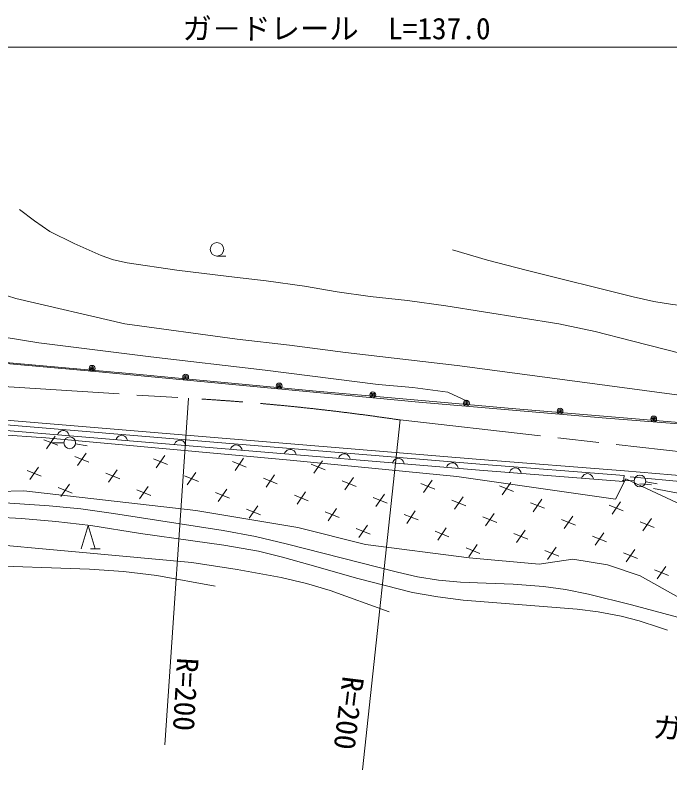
# Model space of a CAD drawing. Units: millimetres, scale not verified. Extents: x 7750 to 680000, y -40250 to 380000.
# Drawn here: x 462593 to 518342, y 278430 to 342720 of the extents above; entities that cross this region are included whole.
import ezdxf
from ezdxf.enums import TextEntityAlignment as Align

# ---------------------------------------------------------------- set-up
doc = ezdxf.new("R2010")
doc.units = ezdxf.units.MM
doc.header["$LTSCALE"] = 1000
doc.linetypes.add('CHAIN', pattern=[18.5, 12, -1.5, 3.5, -1.5])
for name, color, linetype, lineweight in [('M-BGD', 7, 'Continuous', 13), ('M-BMK', 2, 'CHAIN', 13), ('M-STR-HTXT', 7, 'Continuous', 13)]:
    doc.layers.add(name, color=color, linetype=linetype, lineweight=lineweight)
doc.styles.add('ＭＳ ゴシック', font='')
doc.styles.get('ＭＳ ゴシック').set_extended_font_data('MS Gothic')

msp = doc.modelspace()

# ---------------------------------------------------------------- linework, layer by layer
at = {"layer": 'M-BGD'}
for p, q in [((479782, 322197), (480532, 322197)), ((451180, 313995), (469116, 312385)), ((451180, 313995), (469116, 312385)), ((455701, 313688), (472004, 312208)), ((455701, 313688), (472004, 312208)), ((469116, 312385), (496971, 309754)), ((469116, 312385), (496971, 309754)), ((472004, 312208), (488221, 310690)), ((472004, 312208), (488221, 310690)), ((488221, 310690), (505237, 309181)), ((488221, 310690), (505237, 309181)), ((496971, 309754), (512909, 308402)), ((496971, 309754), (512909, 308402)), ((479194, 306776), (454339, 308857)), ((479194, 306776), (454339, 308857)), ((505237, 309181), (521518, 307818)), ((505237, 309181), (521518, 307818)), ((454270, 307960), (479120, 305879)), ((454270, 307960), (479120, 305879)), ((454309, 308458), (479161, 306377)), ((454309, 308458), (479161, 306377)), ((512909, 308402), (536867, 306454)), ((512909, 308402), (536867, 306454)), ((465202, 306703), (448998, 307823)), ((466527, 307315), (466423, 307263)), ((466527, 307315), (466423, 307263)), ((466650, 307344), (466527, 307315)), ((466650, 307344), (466527, 307315)), ((466810, 307331), (466650, 307344)), ((466810, 307331), (466650, 307344)), ((466926, 307281), (466810, 307331)), ((466926, 307281), (466810, 307331)), ((486022, 304801), (465202, 306703)), ((465270, 305791), (466000, 306843)), ((465270, 305791), (466000, 306843)), ((466247, 307077), (466197, 306961)), ((466247, 307077), (466197, 306961)), ((466315, 307172), (466247, 307077)), ((466315, 307172), (466247, 307077)), ((466423, 307263), (466315, 307172)), ((466423, 307263), (466315, 307172)), ((467021, 307213), (466926, 307281)), ((467021, 307213), (466926, 307281)), ((467112, 307105), (467021, 307213)), ((467112, 307105), (467021, 307213)), ((467163, 307000), (467112, 307105)), ((467163, 307000), (467112, 307105)), ((467193, 306877), (467163, 307000)), ((467193, 306877), (467163, 307000)), ((471285, 306756), (471217, 306661)), ((471285, 306756), (471217, 306661)), ((471393, 306847), (471285, 306756)), ((471393, 306847), (471285, 306756)), ((471497, 306898), (471393, 306847)), ((471497, 306898), (471393, 306847)), ((471620, 306928), (471497, 306898)), ((471620, 306928), (471497, 306898)), ((471780, 306915), (471620, 306928)), ((471780, 306915), (471620, 306928)), ((471896, 306865), (471780, 306915)), ((471896, 306865), (471780, 306915)), ((471991, 306797), (471896, 306865)), ((471991, 306797), (471896, 306865)), ((472082, 306689), (471991, 306797)), ((472082, 306689), (471991, 306797)), ((472133, 306584), (472082, 306689)), ((472133, 306584), (472082, 306689)), ((502193, 304868), (479194, 306776)), ((502193, 304868), (479194, 306776)), ((466228, 306076), (465042, 306557)), ((466228, 306076), (465042, 306557)), ((466746, 306286), (465746, 306280)), ((466746, 306286), (465746, 306280)), ((467739, 306202), (468723, 306027)), ((467739, 306202), (468723, 306027)), ((471217, 306661), (471167, 306545)), ((471217, 306661), (471167, 306545)), ((472163, 306461), (472133, 306584)), ((472163, 306461), (472133, 306584)), ((476186, 306245), (476137, 306128)), ((476186, 306245), (476137, 306128)), ((476255, 306339), (476186, 306245)), ((476255, 306339), (476186, 306245)), ((476363, 306431), (476255, 306339)), ((476363, 306431), (476255, 306339)), ((476467, 306482), (476363, 306431)), ((476467, 306482), (476363, 306431)), ((476590, 306512), (476467, 306482)), ((476590, 306512), (476467, 306482)), ((476750, 306499), (476590, 306512)), ((476750, 306499), (476590, 306512)), ((476866, 306449), (476750, 306499)), ((476866, 306449), (476750, 306499)), ((476960, 306381), (476866, 306449)), ((476960, 306381), (476866, 306449)), ((477052, 306273), (476960, 306381)), ((477052, 306273), (476960, 306381)), ((477103, 306168), (477052, 306273)), ((477103, 306168), (477052, 306273)), ((477133, 306045), (477103, 306168)), ((477133, 306045), (477103, 306168)), ((479161, 306377), (502162, 304469)), ((479161, 306377), (502162, 304469)), ((481147, 306032), (481040, 305940)), ((481147, 306032), (481040, 305940)), ((481252, 306083), (481147, 306032)), ((481252, 306083), (481147, 306032)), ((481375, 306113), (481252, 306083)), ((481375, 306113), (481252, 306083)), ((481534, 306100), (481375, 306113)), ((481534, 306100), (481375, 306113)), ((481651, 306050), (481534, 306100)), ((481651, 306050), (481534, 306100)), ((481745, 305982), (481651, 306050)), ((481745, 305982), (481651, 306050)), ((467909, 304363), (468639, 305415)), ((467909, 304363), (468639, 305415)), ((479120, 305879), (502122, 303971)), ((479120, 305879), (502122, 303971)), ((480971, 305845), (480922, 305729)), ((480971, 305845), (480922, 305729)), ((481040, 305940), (480971, 305845)), ((481040, 305940), (480971, 305845)), ((481837, 305874), (481745, 305982)), ((481837, 305874), (481745, 305982)), ((481888, 305769), (481837, 305874)), ((481888, 305769), (481837, 305874)), ((481918, 305646), (481888, 305769)), ((481918, 305646), (481888, 305769)), ((485572, 305464), (485522, 305348)), ((485572, 305464), (485522, 305348)), ((485640, 305559), (485572, 305464)), ((485640, 305559), (485572, 305464)), ((485748, 305650), (485640, 305559)), ((485748, 305650), (485640, 305559)), ((485853, 305701), (485748, 305650)), ((485853, 305701), (485748, 305650)), ((485975, 305731), (485853, 305701)), ((485975, 305731), (485853, 305701)), ((486135, 305718), (485975, 305731)), ((486135, 305718), (485975, 305731)), ((486251, 305668), (486135, 305718)), ((486251, 305668), (486135, 305718)), ((486346, 305600), (486251, 305668)), ((486346, 305600), (486251, 305668)), ((486437, 305492), (486346, 305600)), ((486437, 305492), (486346, 305600)), ((486489, 305388), (486437, 305492)), ((486489, 305388), (486437, 305492)), ((486519, 305265), (486489, 305388)), ((486519, 305265), (486489, 305388)), ((468867, 304648), (467680, 305130)), ((468867, 304648), (467680, 305130)), ((475572, 304432), (474385, 304913)), ((475572, 304432), (474385, 304913)), ((474613, 304146), (475343, 305199)), ((474613, 304146), (475343, 305199)), ((481318, 303930), (482048, 304982)), ((481318, 303930), (482048, 304982)), ((500215, 303426), (486022, 304801)), ((488023, 303713), (488753, 304765)), ((488023, 303713), (488753, 304765)), ((490172, 305082), (490123, 304966)), ((490172, 305082), (490123, 304966)), ((490240, 305177), (490172, 305082)), ((490240, 305177), (490172, 305082)), ((490348, 305268), (490240, 305177)), ((490348, 305268), (490240, 305177)), ((490453, 305320), (490348, 305268)), ((490453, 305320), (490348, 305268)), ((490576, 305350), (490453, 305320)), ((490576, 305350), (490453, 305320)), ((490735, 305337), (490576, 305350)), ((490735, 305337), (490576, 305350)), ((490852, 305287), (490735, 305337)), ((490852, 305287), (490735, 305337)), ((490946, 305219), (490852, 305287)), ((490946, 305219), (490852, 305287)), ((491038, 305111), (490946, 305219)), ((491038, 305111), (490946, 305219)), ((491089, 305006), (491038, 305111)), ((491089, 305006), (491038, 305111)), ((491119, 304883), (491089, 305006)), ((491119, 304883), (491089, 305006)), ((494841, 304795), (494773, 304701)), ((494841, 304795), (494773, 304701)), ((494949, 304887), (494841, 304795)), ((494949, 304887), (494841, 304795)), ((495053, 304938), (494949, 304887)), ((495053, 304938), (494949, 304887)), ((495176, 304968), (495053, 304938)), ((495176, 304968), (495053, 304938)), ((495336, 304955), (495176, 304968)), ((495336, 304955), (495176, 304968)), ((495452, 304905), (495336, 304955)), ((495452, 304905), (495336, 304955)), ((495547, 304837), (495452, 304905)), ((495547, 304837), (495452, 304905)), ((495638, 304729), (495547, 304837)), ((495638, 304729), (495547, 304837)), ((514469, 303890), (502193, 304868)), ((514469, 303890), (502193, 304868)), ((463842, 303152), (464572, 304204)), ((463842, 303152), (464572, 304204)), ((482276, 304215), (481090, 304696)), ((482276, 304215), (481090, 304696)), ((488981, 303998), (487794, 304480)), ((488981, 303998), (487794, 304480)), ((494773, 304701), (494723, 304584)), ((494773, 304701), (494723, 304584)), ((495690, 304625), (495638, 304729)), ((495690, 304625), (495638, 304729)), ((495720, 304502), (495690, 304625)), ((495720, 304502), (495690, 304625)), ((499373, 304319), (499323, 304203)), ((499373, 304319), (499323, 304203)), ((499441, 304414), (499373, 304319)), ((499441, 304414), (499373, 304319)), ((499549, 304505), (499441, 304414)), ((499549, 304505), (499441, 304414)), ((499654, 304557), (499549, 304505)), ((499654, 304557), (499549, 304505)), ((499777, 304587), (499654, 304557)), ((499777, 304587), (499654, 304557)), ((499936, 304573), (499777, 304587)), ((499936, 304573), (499777, 304587)), ((500052, 304524), (499936, 304573)), ((500052, 304524), (499936, 304573)), ((500147, 304455), (500052, 304524)), ((500147, 304455), (500052, 304524)), ((500239, 304348), (500147, 304455)), ((500239, 304348), (500147, 304455)), ((500290, 304243), (500239, 304348)), ((500290, 304243), (500239, 304348)), ((500320, 304120), (500290, 304243)), ((500320, 304120), (500290, 304243)), ((502162, 304469), (514437, 303492)), ((502162, 304469), (514437, 303492)), ((505022, 304121), (504917, 304069)), ((505022, 304121), (504917, 304069)), ((505144, 304151), (505022, 304121)), ((505144, 304151), (505022, 304121)), ((505304, 304139), (505144, 304151)), ((505304, 304139), (505144, 304151)), ((505420, 304089), (505304, 304139)), ((505420, 304089), (505304, 304139)), ((464801, 303438), (463614, 303919)), ((464801, 303438), (463614, 303919)), ((471506, 303221), (470319, 303702)), ((471506, 303221), (470319, 303702)), ((470547, 302935), (471277, 303988)), ((470547, 302935), (471277, 303988)), ((478210, 303004), (477023, 303486)), ((478210, 303004), (477023, 303486)), ((477252, 302719), (477982, 303771)), ((477252, 302719), (477982, 303771)), ((483957, 302502), (484687, 303554)), ((483957, 302502), (484687, 303554)), ((502122, 303971), (514397, 302993)), ((502122, 303971), (514397, 302993)), ((504742, 303882), (504692, 303766)), ((504742, 303882), (504692, 303766)), ((504809, 303977), (504742, 303882)), ((504809, 303977), (504742, 303882)), ((504917, 304069), (504809, 303977)), ((504917, 304069), (504809, 303977)), ((505515, 304021), (505420, 304089)), ((505515, 304021), (505420, 304089)), ((505607, 303914), (505515, 304021)), ((505607, 303914), (505515, 304021)), ((505659, 303809), (505607, 303914)), ((505659, 303809), (505607, 303914)), ((505689, 303687), (505659, 303809)), ((505689, 303687), (505659, 303809)), ((510947, 303489), (510879, 303394)), ((510947, 303489), (510879, 303394)), ((511055, 303580), (510947, 303489)), ((511055, 303580), (510947, 303489)), ((511159, 303632), (511055, 303580)), ((511159, 303632), (511055, 303580)), ((511282, 303663), (511159, 303632)), ((511282, 303663), (511159, 303632)), ((511441, 303650), (511282, 303663)), ((511441, 303650), (511282, 303663)), ((511558, 303600), (511441, 303650)), ((511558, 303600), (511441, 303650)), ((511653, 303533), (511558, 303600)), ((511653, 303533), (511558, 303600)), ((511744, 303425), (511653, 303533)), ((511744, 303425), (511653, 303533)), ((514397, 302993), (514437, 303492)), ((514397, 302993), (514437, 303492)), ((514469, 303890), (527724, 302769)), ((514469, 303890), (527724, 302769)), ((484915, 302788), (483728, 303269)), ((484915, 302788), (483728, 303269)), ((491620, 302571), (490433, 303052)), ((491620, 302571), (490433, 303052)), ((490661, 302285), (491391, 303338)), ((490661, 302285), (491391, 303338)), ((498324, 302354), (497138, 302836)), ((498324, 302354), (497138, 302836)), ((497366, 302069), (498096, 303121)), ((497366, 302069), (498096, 303121)), ((500215, 303426), (513711, 301476)), ((504071, 301852), (504801, 302904)), ((504071, 301852), (504801, 302904)), ((510879, 303394), (510830, 303277)), ((510879, 303394), (510830, 303277)), ((511796, 303321), (511744, 303425)), ((511796, 303321), (511744, 303425)), ((511827, 303198), (511796, 303321)), ((511827, 303198), (511796, 303321)), ((513711, 301476), (514589, 303224)), ((515287, 303051), (514288, 303087)), ((515287, 303051), (514288, 303087)), ((524691, 298501), (514589, 303224)), ((514971, 303406), (521688, 302773)), ((516280, 302952), (517267, 302790)), ((516280, 302952), (517267, 302790)), ((454452, 302016), (463342, 302194)), ((463342, 302194), (477994, 300524)), ((467439, 302010), (466253, 302491)), ((467439, 302010), (466253, 302491)), ((466481, 301725), (467211, 302777)), ((466481, 301725), (467211, 302777)), ((474144, 301793), (472957, 302275)), ((474144, 301793), (472957, 302275)), ((473186, 301508), (473916, 302560)), ((473186, 301508), (473916, 302560)), ((479890, 301291), (480620, 302343)), ((479890, 301291), (480620, 302343)), ((505029, 302138), (503842, 302619)), ((505029, 302138), (503842, 302619)), ((515785, 302800), (516780, 302703)), ((480849, 301577), (479662, 302058)), ((480849, 301577), (479662, 302058)), ((487553, 301360), (486367, 301841)), ((487553, 301360), (486367, 301841)), ((486595, 301075), (487325, 302127)), ((486595, 301075), (487325, 302127)), ((494258, 301143), (493071, 301625)), ((494258, 301143), (493071, 301625)), ((493300, 300858), (494030, 301910)), ((493300, 300858), (494030, 301910)), ((500004, 300641), (500735, 301693)), ((500004, 300641), (500735, 301693)), ((482529, 299864), (483259, 300916)), ((482529, 299864), (483259, 300916)), ((500963, 300927), (499776, 301408)), ((500963, 300927), (499776, 301408)), ((507668, 300710), (506481, 301191)), ((507668, 300710), (506481, 301191)), ((506709, 300425), (507439, 301477)), ((506709, 300425), (507439, 301477)), ((514372, 300493), (513186, 300975)), ((514372, 300493), (513186, 300975)), ((513414, 300208), (514144, 301260)), ((513414, 300208), (514144, 301260)), ((477994, 300524), (486674, 299073)), ((483487, 300149), (482301, 300630)), ((483487, 300149), (482301, 300630)), ((490192, 299932), (489005, 300414)), ((490192, 299932), (489005, 300414)), ((489234, 299647), (489964, 300699)), ((489234, 299647), (489964, 300699)), ((495938, 299430), (496668, 300482)), ((495938, 299430), (496668, 300482)), ((502643, 299214), (503373, 300266)), ((502643, 299214), (503373, 300266)), ((496897, 299716), (495710, 300197)), ((496897, 299716), (495710, 300197)), ((503601, 299499), (502415, 299980)), ((503601, 299499), (502415, 299980)), ((510306, 299282), (509119, 299764)), ((510306, 299282), (509119, 299764)), ((509348, 298997), (510078, 300049)), ((509348, 298997), (510078, 300049)), ((516052, 298780), (516783, 299832)), ((516052, 298780), (516783, 299832)), ((468222, 297254), (468822, 299261)), ((468822, 299261), (469422, 297254)), ((486674, 299073), (492439, 297642)), ((492831, 298505), (491644, 298986)), ((492831, 298505), (491644, 298986)), ((491872, 298219), (492602, 299271)), ((491872, 298219), (492602, 299271)), ((498577, 298003), (499307, 299055)), ((498577, 298003), (499307, 299055)), ((517011, 299066), (515824, 299547)), ((517011, 299066), (515824, 299547)), ((499535, 298288), (498349, 298769)), ((499535, 298288), (498349, 298769)), ((506240, 298071), (505053, 298553)), ((506240, 298071), (505053, 298553)), ((505282, 297786), (506012, 298838)), ((505282, 297786), (506012, 298838)), ((512945, 297855), (511758, 298336)), ((512945, 297855), (511758, 298336)), ((511986, 297569), (512716, 298621)), ((511986, 297569), (512716, 298621)), ((469022, 297254), (469822, 297254)), ((492439, 297642), (501240, 296499)), ((502174, 296860), (500987, 297342)), ((502174, 296860), (500987, 297342)), ((501215, 296575), (501945, 297627)), ((501215, 296575), (501945, 297627)), ((508879, 296644), (507692, 297125)), ((508879, 296644), (507692, 297125)), ((507920, 296358), (508650, 297411)), ((507920, 296358), (508650, 297411)), ((514625, 296142), (515355, 297194)), ((514625, 296142), (515355, 297194)), ((501240, 296499), (507210, 295945)), ((515583, 296427), (514396, 296908)), ((515583, 296427), (514396, 296908)), ((507210, 295945), (510069, 296370)), ((510069, 296370), (513033, 295904)), ((513033, 295904), (515805, 294971)), ((517263, 294714), (517993, 295766)), ((517263, 294714), (517993, 295766)), ((518222, 295000), (517035, 295481)), ((518222, 295000), (517035, 295481)), ((515805, 294971), (523449, 290664))]:
    msp.add_line(p, q, dxfattribs=at)
for points in [[(439131, 326892), (448177, 323774), (457113, 320442), (459797, 319489), (462658, 318584), (471928, 316435), (481512, 315104), (485966, 314619), (490725, 313994), (500242, 312875), (509823, 311601), (519358, 310311), (523896, 309558)], [(427384, 326011), (436317, 322268), (438896, 321299), (441741, 320345), (445467, 319165), (449425, 318024), (458794, 315878), (461665, 315297), (464625, 314807), (474154, 313611), (483878, 312474), (493493, 311267), (496457, 311003), (499435, 310595), (501072, 309839)], [(462963, 326171), (464236, 325185), (465560, 324290), (467633, 323258), (469931, 322239), (470981, 321885), (472148, 321610), (476355, 320992), (480789, 320447), (483970, 320092), (487245, 319621), (490003, 319138), (492821, 318755), (496004, 318417), (499270, 317964), (508879, 316437), (511989, 315761), (515083, 314985), (523651, 312801)], [(499830, 322728), (502821, 321848), (506111, 320990), (515217, 318720), (516972, 318320), (518562, 318069), (524155, 317484)], [(516940, 302391), (518904, 302017), (520869, 301538), (522270, 301104), (523952, 300458), (525201, 299894), (526597, 299125), (527438, 298586), (528330, 298163), (528720, 298094), (529109, 298151), (529665, 298418), (530242, 298839), (531015, 299468), (531779, 299932), (532346, 300139), (533097, 300288), (535193, 300397)], [(455842, 301580), (465480, 300926), (468201, 300656), (470974, 300277), (480302, 298834), (483052, 298304), (485681, 297694), (495137, 295264), (496867, 294871), (498644, 294581), (500502, 294411), (502694, 294322), (504988, 294246), (507580, 294049), (509440, 293783), (511403, 293394), (515068, 292497), (518996, 291427), (520474, 290811), (522048, 290039), (522788, 289655)], [(455084, 300173), (458958, 300067), (463151, 299844), (466062, 299599), (469040, 299241), (473274, 298557), (477737, 297943), (480363, 297579), (483318, 297056), (485373, 296558), (487677, 295883), (491787, 294731), (496421, 293551), (498586, 293161), (500748, 292875), (510444, 292123), (512234, 291896), (514201, 291532), (515734, 291132), (517445, 290572), (518144, 290328)], [(428106, 294903), (428551, 295133), (431015, 296289), (432150, 296667), (433319, 296944), (435602, 297354), (437996, 297667), (442259, 297941), (446735, 298117), (450533, 298026), (454171, 298038), (456277, 297993), (458671, 297831), (468043, 296976), (477629, 296096), (481497, 295504), (485254, 294827), (487394, 294314), (489428, 293723), (494455, 291902)], [(445061, 295743), (448204, 295962), (451533, 296087), (455331, 296033), (459174, 295876), (468925, 295539), (471809, 295319), (474669, 294993), (479634, 294088)]]:
    msp.add_lwpolyline(points, dxfattribs=at)
for centre, radius in [((469146, 312633), 250), ((469146, 312633), 250), ((469146, 312633), 150), ((469146, 312633), 150), ((469146, 312633), 50), ((469146, 312633), 50), ((477113, 311881), 250), ((477113, 311881), 250), ((477113, 311881), 150), ((477113, 311881), 150), ((477113, 311881), 50), ((477113, 311881), 50), ((485081, 311128), 250), ((485081, 311128), 250), ((485081, 311128), 150), ((485081, 311128), 150), ((485081, 311128), 50), ((485081, 311128), 50), ((493048, 310376), 250), ((493048, 310376), 250), ((493048, 310376), 150), ((493048, 310376), 150), ((493048, 310376), 50), ((493048, 310376), 50), ((501017, 309662), 250), ((501017, 309662), 250), ((501017, 309662), 150), ((501017, 309662), 150), ((501017, 309662), 50), ((501017, 309662), 50), ((508991, 308985), 250), ((508991, 308985), 250), ((508991, 308985), 150), ((508991, 308985), 150), ((508991, 308985), 50), ((508991, 308985), 50), ((516965, 308323), 250), ((516965, 308323), 250), ((516965, 308323), 150), ((516965, 308323), 150), ((516965, 308323), 50), ((516965, 308323), 50), ((467246, 306290), 500), ((467246, 306290), 500), ((515787, 303033), 500), ((515787, 303033), 500)]:
    msp.add_circle(centre, radius, dxfattribs=at)
msp.add_ellipse((479782, 322769), major_axis=(0, 572), ratio=0.996196, dxfattribs=at)
at = {"layer": 'M-BMK'}
for p, q in [((459480, 311208), (477362, 310083)), ((495388, 308234), (521638, 305268))]:
    msp.add_line(p, q, dxfattribs=at)
msp.add_ellipse((466064, 109685), major_axis=(0, 200719), ratio=0.996196, start_param=6.136005, end_param=6.226655, dxfattribs=at)
at = {"layer": 'M-STR-HTXT'}
for p, q in [((424543, 339975), (557683, 339975)), ((477362, 310083), (475342, 280573)), ((495388, 308234), (492177, 278430))]:
    msp.add_line(p, q, dxfattribs=at)

# ---------------------------------------------------------------- texts
at = {"layer": 'M-STR-HTXT', "style": 'ＭＳ ゴシック'}
msp.add_text('ガ－ドレール\u3000L=137.0', height=1833, dxfattribs=at).set_placement((476844, 340110), align=Align.BOTTOM_LEFT)
for s, rotation, p in [('R=200', 266.713, (475841, 288058)), ('R=200', 262.927, (489940, 286539)), ('ガ－ドレール', 355.483, (516798, 280665))]:
    msp.add_text(s, height=1833, rotation=rotation, dxfattribs=at).set_placement(p, align=Align.BOTTOM_LEFT)

doc.saveas('drawing.dxf')
